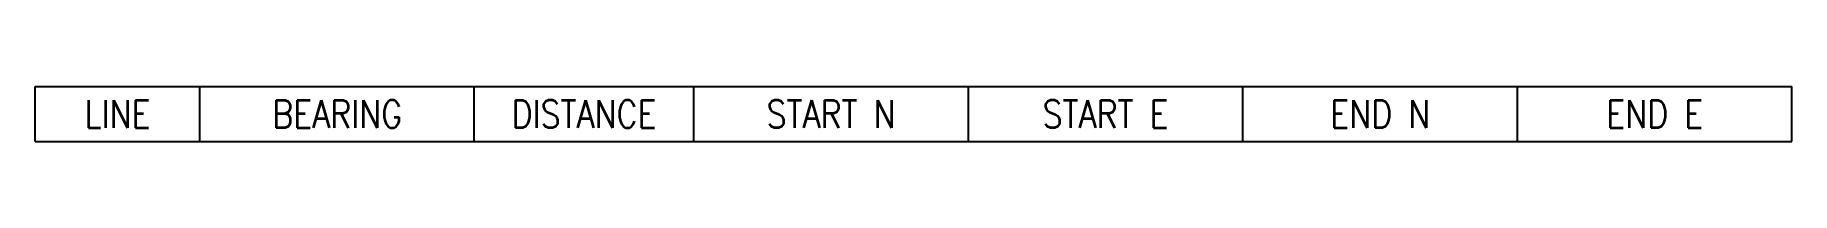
# Model space of a CAD drawing. Extents: x 0 to 64, y -2 to 0.
import ezdxf
from ezdxf.enums import TextEntityAlignment as Align

# ---------------------------------------------------------------- set-up
doc = ezdxf.new("R2010")
doc.units = 0
doc.header["$MEASUREMENT"] = 0
for name, color, linetype in [('CRVS-LINE-bearing', 7, 'Continuous'), ('CRVS-LINE-endeasting', 7, 'Continuous'), ('CRVS-LINE-endnorthing', 7, 'Continuous'), ('CRVS-LINE-label', 7, 'Continuous'), ('CRVS-LINE-length', 7, 'Continuous'), ('CRVS-LINE-starteasting', 7, 'Continuous'), ('CRVS-LINE-startnorthing', 7, 'Continuous')]:
    doc.layers.add(name, color=color, linetype=linetype)
doc.styles.add('ROMANS', font='romans', dxfattribs={"width": 0.95})

msp = doc.modelspace()

# ---------------------------------------------------------------- linework, layer by layer
at = {"layer": 'CRVS-LINE-bearing', "color": 0}
for p, q in [((6, 0), (16, 0)), ((16, -2), (16, 0)), ((6, -2), (16, -2))]:
    msp.add_line(p, q, dxfattribs=at)
at = {"layer": 'CRVS-LINE-endeasting', "color": 0}
for p, q in [((54, 0), (64, 0)), ((64, -2), (64, 0)), ((54, -2), (64, -2))]:
    msp.add_line(p, q, dxfattribs=at)
at = {"layer": 'CRVS-LINE-endnorthing', "color": 0}
for p, q in [((44, 0), (54, 0)), ((54, -2), (54, 0)), ((44, -2), (54, -2))]:
    msp.add_line(p, q, dxfattribs=at)
at = {"layer": 'CRVS-LINE-label', "color": 0}
for p, q in [((0, -2), (0, 0)), ((0, 0), (6, 0)), ((6, -2), (6, 0)), ((0, -2), (6, -2))]:
    msp.add_line(p, q, dxfattribs=at)
at = {"layer": 'CRVS-LINE-length', "color": 0}
for p, q in [((16, 0), (24, 0)), ((24, -2), (24, 0)), ((16, -2), (24, -2))]:
    msp.add_line(p, q, dxfattribs=at)
at = {"layer": 'CRVS-LINE-starteasting', "color": 0}
for p, q in [((34, 0), (44, 0)), ((44, -2), (44, 0)), ((34, -2), (44, -2))]:
    msp.add_line(p, q, dxfattribs=at)
at = {"layer": 'CRVS-LINE-startnorthing', "color": 0}
for p, q in [((24, 0), (34, 0)), ((34, -2), (34, 0)), ((24, -2), (34, -2))]:
    msp.add_line(p, q, dxfattribs=at)

# ---------------------------------------------------------------- texts
at = {"layer": 'CRVS-LINE-bearing', "color": 0, "style": 'ROMANS', "width": 0.85}
msp.add_text('BEARING', height=1, dxfattribs=at).set_placement((11, -1.5), align=Align.CENTER)
at = {"layer": 'CRVS-LINE-endeasting', "color": 0, "style": 'ROMANS', "width": 0.85}
msp.add_text('END E', height=1, dxfattribs=at).set_placement((59, -1.5), align=Align.CENTER)
at = {"layer": 'CRVS-LINE-endnorthing', "color": 0, "style": 'ROMANS', "width": 0.85}
msp.add_text('END N', height=1, dxfattribs=at).set_placement((49, -1.5), align=Align.CENTER)
at = {"layer": 'CRVS-LINE-label', "color": 0, "style": 'ROMANS', "width": 0.85}
msp.add_text('LINE', height=1, dxfattribs=at).set_placement((3, -1.5), align=Align.CENTER)
at = {"layer": 'CRVS-LINE-length', "color": 0, "style": 'ROMANS', "width": 0.85}
msp.add_text('DISTANCE', height=1, dxfattribs=at).set_placement((20, -1.5), align=Align.CENTER)
at = {"layer": 'CRVS-LINE-starteasting', "color": 0, "style": 'ROMANS', "width": 0.85}
msp.add_text('START E', height=1, dxfattribs=at).set_placement((39, -1.5), align=Align.CENTER)
at = {"layer": 'CRVS-LINE-startnorthing', "color": 0, "style": 'ROMANS', "width": 0.85}
msp.add_text('START N', height=1, dxfattribs=at).set_placement((29, -1.5), align=Align.CENTER)

doc.saveas('drawing.dxf')
